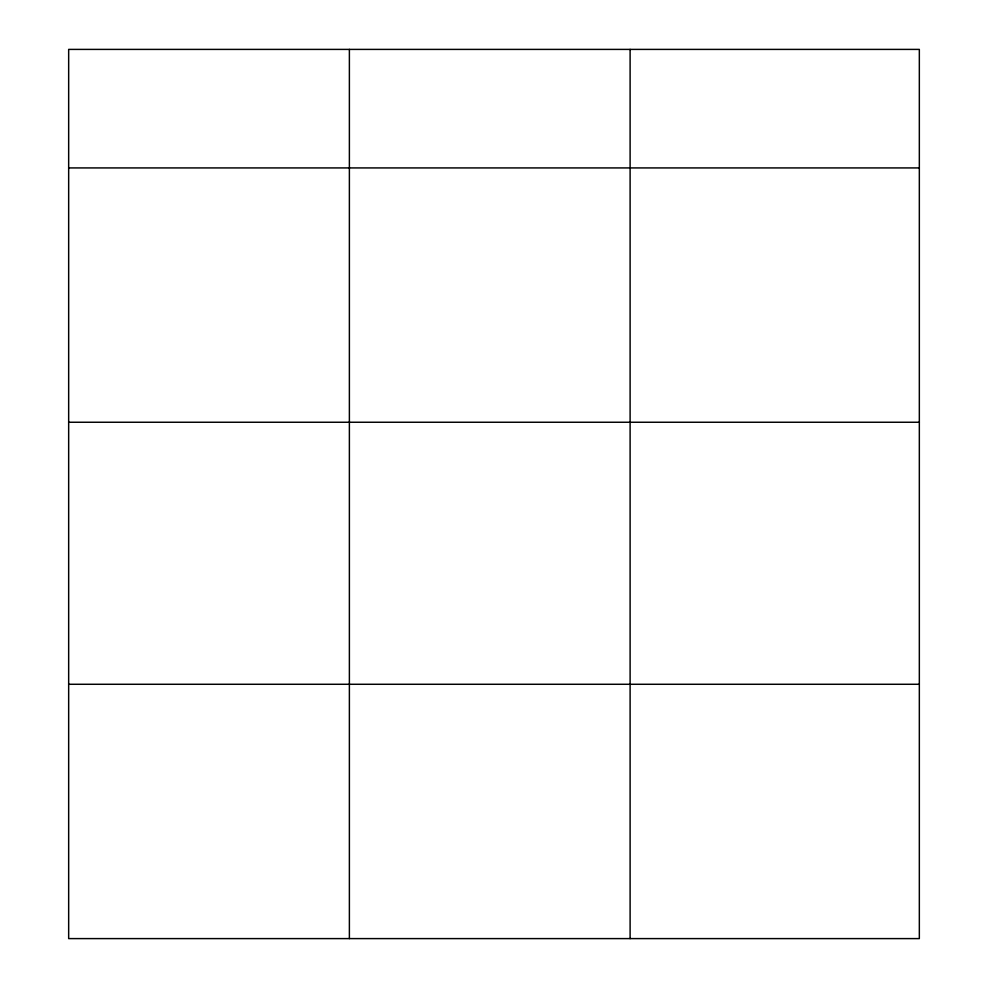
<?xml version="1.0" encoding="UTF-8"?>
<svg xmlns="http://www.w3.org/2000/svg" width="988" height="988" viewBox="0 0 988 988"><rect width="100%" height="100%" fill="white"/><g stroke="black" fill="none" stroke-linecap="round" stroke-linejoin="round"><path stroke-width="1.48" d="M919.334 422.247L919.334 49.4L68.666 49.4L68.666 938.6L919.334 938.6L919.334 422.247L68.666 422.247M68.666 167.923L919.334 167.923M68.666 684.276L919.334 684.276M630.109 49.4L630.109 938.6M349.382 49.4L349.382 938.6"/></g></svg>
